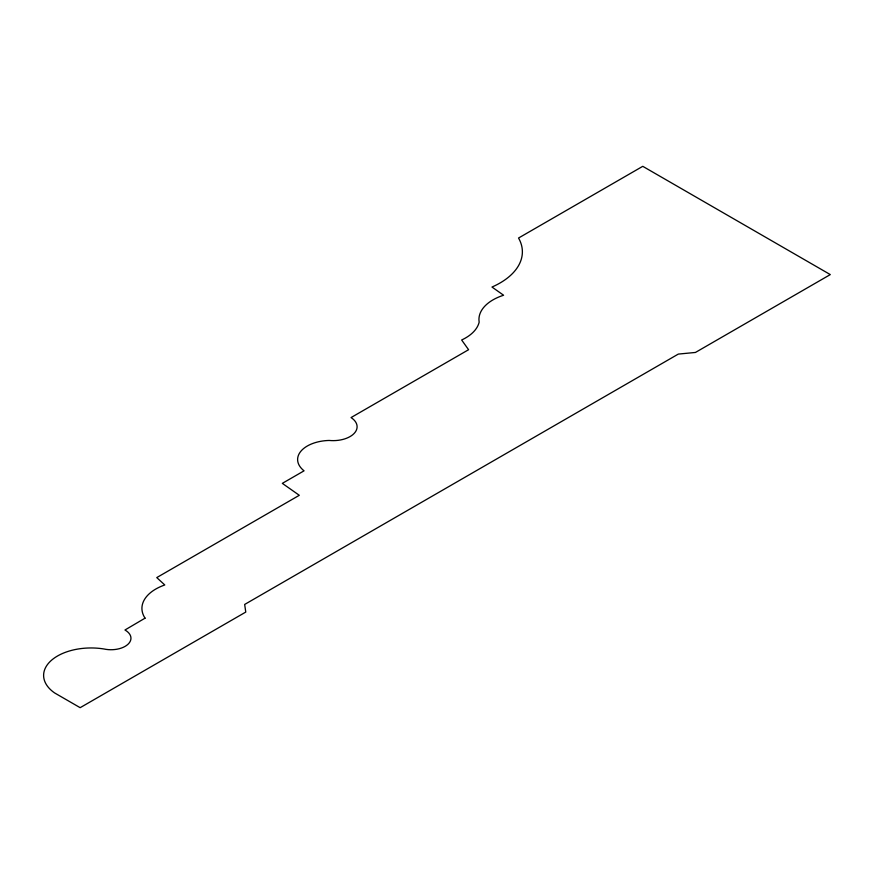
<?xml version="1.0" encoding="UTF-8"?>
<svg xmlns="http://www.w3.org/2000/svg" width="874" height="874" viewBox="0 0 874 874"><rect width="100%" height="100%" fill="white"/><g stroke="black" fill="none" stroke-linecap="round" stroke-linejoin="round"><path stroke-width="1.31" d="M145.051 618.158L124.96 630.001A19.927 11.504 0 0 1 127.79 644.455A19.927 11.504 0 0 1 103.831 648.956A47.502 27.422 0 0 0 51.216 660.504A47.502 27.422 0 0 0 54.625 692.94L80.157 707.678L245.769 612.073L244.665 604.447L678.3 354.09L695.442 352.451L830.3 274.589L642.761 166.322L518.544 238.034A76.388 44.104 0 0 1 491.975 287.043L503.61 295.237A47.972 27.695 0 0 0 479.171 322.102A47.95 27.684 0 0 1 461.647 339.986L468.584 349.709L351.053 417.564A24.035 13.875 0 0 1 354.09 433.493A24.035 13.875 0 0 1 329.094 440.452A33.037 19.075 0 0 0 300.82 451.312A33.037 19.075 0 0 0 304.054 470.824L282.324 483.366L299.301 495.296L156.763 577.594L164.782 584.968A47.393 27.367 0 0 0 145.051 618.158"/></g></svg>
